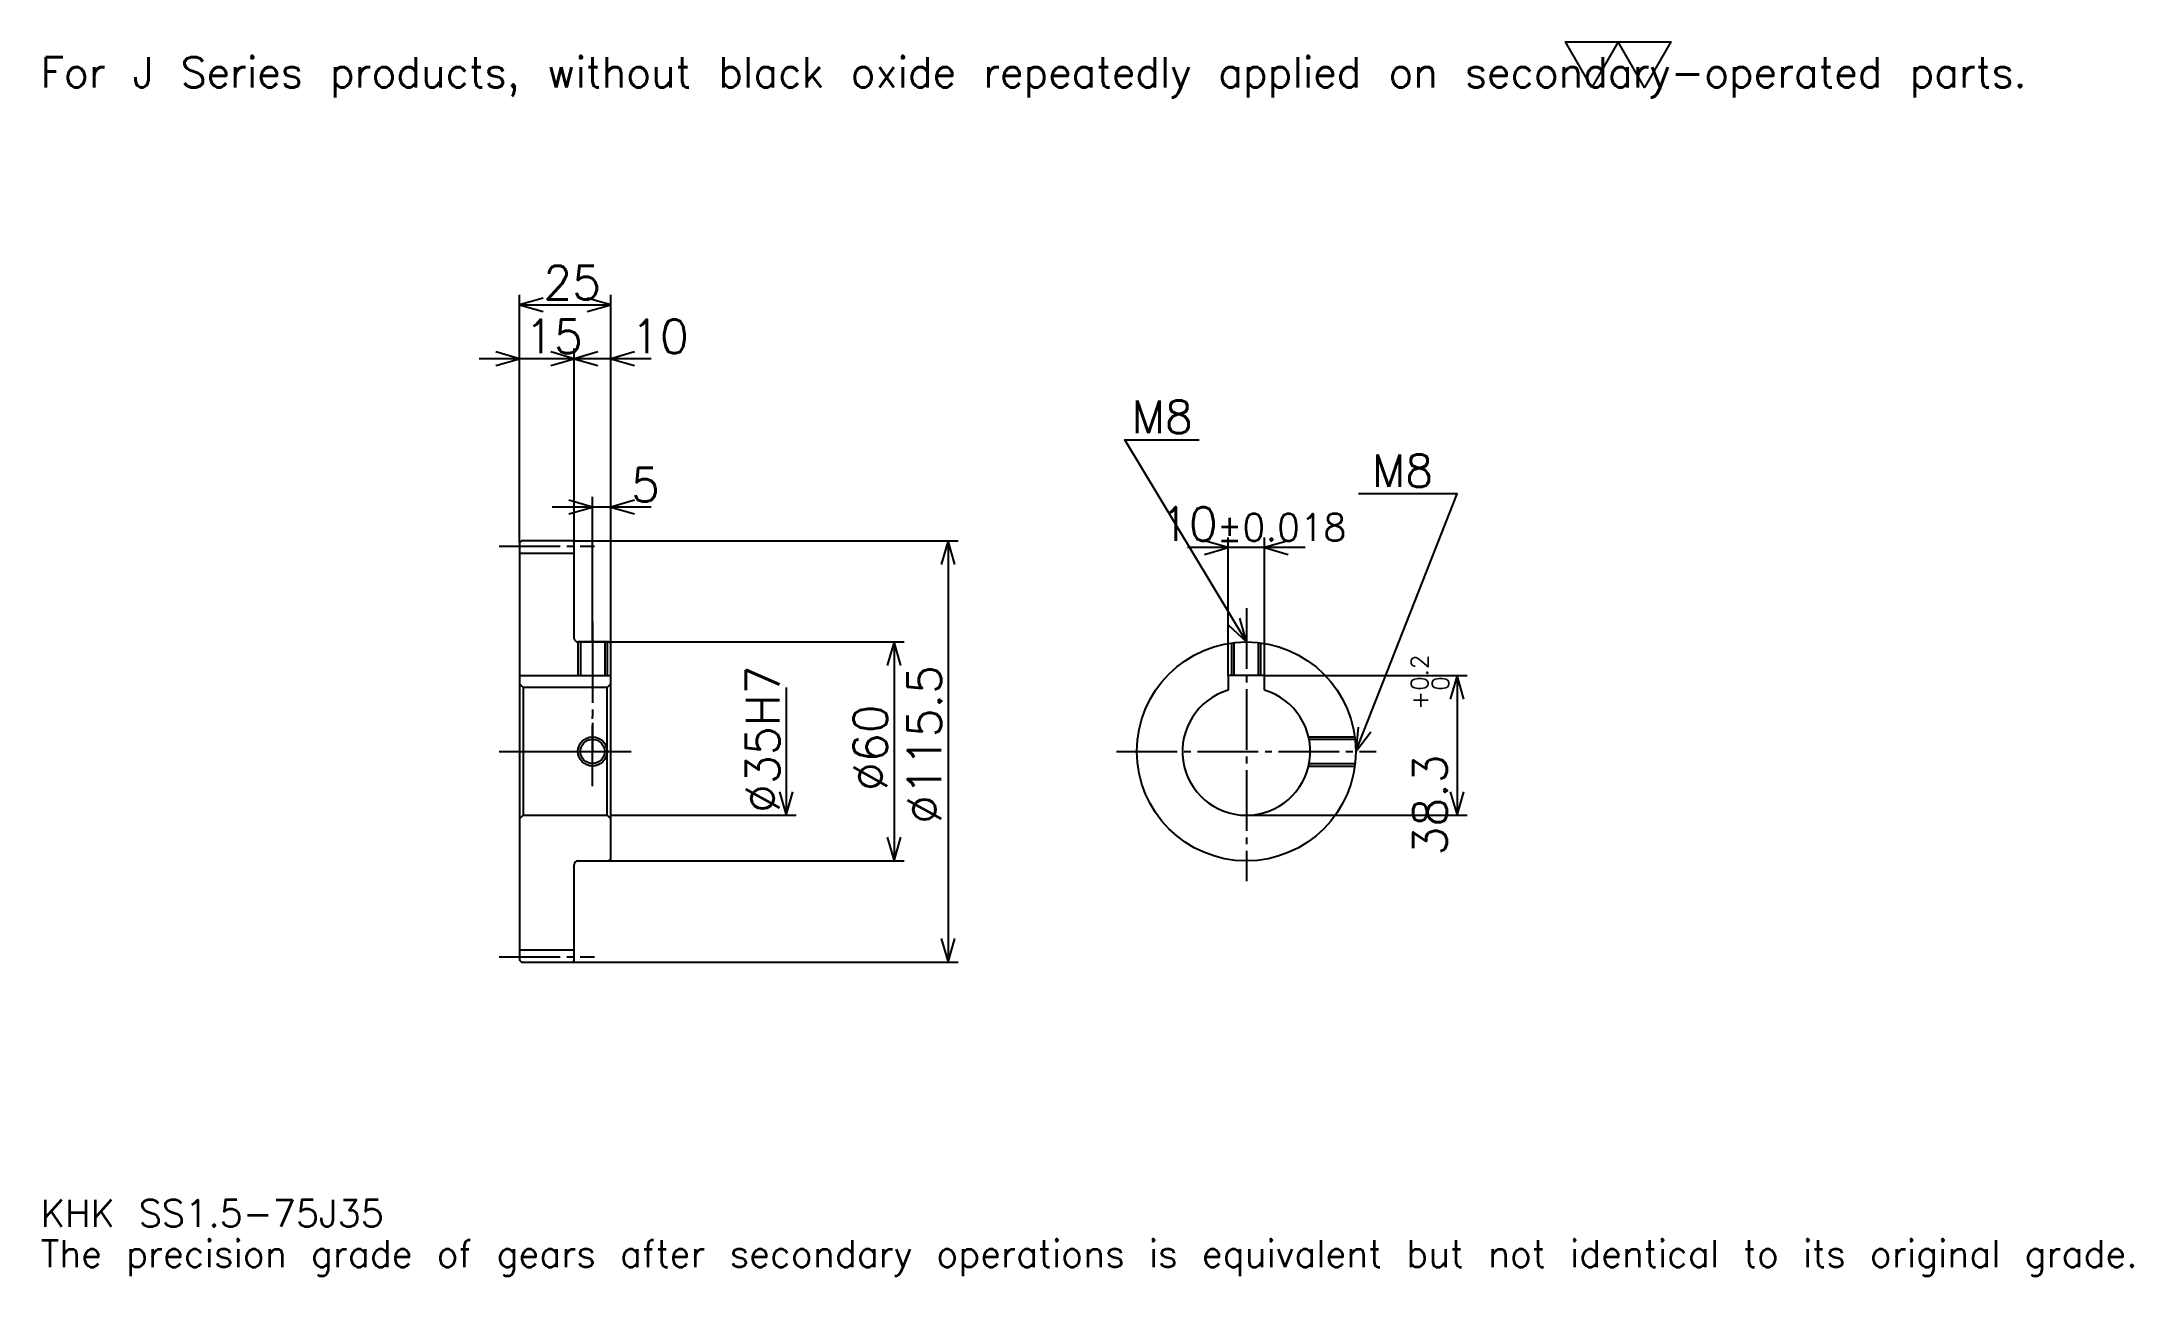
# Model space of a CAD drawing. Extents: x 19 to 592, y 7 to 345.
import ezdxf

# ---------------------------------------------------------------- set-up
doc = ezdxf.new("R2010")
doc.units = 0
doc.linetypes.add('DASHDOT', pattern=[22.173913, 16.630435, -1.847826, 1.847826, -1.847826])
doc.layers.get('0').update_dxf_attribs({"linetype": 'CONTINUOUS'})
doc.layers.add('DASHDOT', color=6, linetype='DASHDOT')
doc.styles.add('KANJI', font='TXT', dxfattribs={"bigfont": 'BIGFONT'})

msp = doc.modelspace()

# ---------------------------------------------------------------- linework, layer by layer
at = {"color": 5}
for p, q in [((149.67392, 208.347824), (149.67392, 275.793457)), ((174.67392, 208.347824), (174.67392, 275.793457)), ((149.67392, 273.021729), (174.67392, 273.021729)), ((175.76088, 258.239136), (138.58696, 258.239136)), ((185.76088, 258.239136), (153.58696, 258.239136)), ((164.67392, 208.347824), (164.67392, 261.010864)), ((169.67392, 208.347824), (169.67392, 220.358688)), ((185.76088, 217.586945), (158.58696, 217.586945)), ((149.67392, 207.847824), (149.67392, 208.347824)), ((164.17392, 208.347824), (174.67392, 208.347824)), ((164.67392, 207.847824), (164.67392, 208.347824)), ((169.67392, 180.597824), (169.67392, 208.347824)), ((169.67392, 180.597824), (169.67392, 208.347824)), ((174.67392, 208.347824), (269.836975, 208.347824)), ((174.67392, 180.097824), (174.67392, 208.347824)), ((267.065216, 208.347824), (267.065216, 92.847824)), ((364.891296, 206.467392), (332.717407, 206.467392)), ((343.804352, 171.397827), (343.804352, 209.239136)), ((353.804352, 171.397827), (353.804352, 209.239136)), ((165.67392, 180.597824), (174.67392, 180.597824)), ((174.67392, 180.597824), (255.054352, 180.597824)), ((252.282623, 180.597824), (252.282623, 120.597824)), ((222.717407, 168.097824), (222.717407, 133.097824)), ((353.804352, 171.397827), (409.293488, 171.397827)), ((406.521759, 171.397827), (406.521759, 133.097824)), ((174.67392, 133.097824), (225.489136, 133.097824)), ((348.804352, 133.097824), (409.293488, 133.097824)), ((165.67392, 120.597824), (174.67392, 120.597824)), ((174.67392, 120.597824), (255.054352, 120.597824)), ((164.17392, 92.847824), (174.67392, 92.847824)), ((174.67392, 92.847824), (269.836975, 92.847824))]:
    msp.add_line(p, q, dxfattribs=at)
at = {"color": 4}
for p, q in [((149.67392, 204.972824), (164.67392, 204.972824)), ((149.67392, 171.397827), (174.67392, 171.397827)), ((150.67392, 168.097824), (150.67392, 133.097824)), ((173.67392, 168.097824), (174.67392, 169.097824)), ((173.67392, 133.097824), (174.67392, 132.097824)), ((149.67392, 96.222824), (164.67392, 96.222824))]:
    msp.add_line(p, q, dxfattribs=at)
at = {"color": 7}
msp.add_lwpolyline([(443.478271, 332.608704), (436.271759, 345.100006), (465.097839, 345.100006), (457.891327, 332.608704), (450.684784, 345.100006), (443.478271, 332.608704)], dxfattribs=at)
at = {"color": 5}
for points in [[(156.141312, 274.869568), (149.67392, 273.021729), (156.141312, 271.17392)], [(168.206528, 271.17392), (174.67392, 273.021729), (168.206528, 274.869568)], [(143.206528, 256.391296), (149.67392, 258.239136), (143.206528, 260.086945)], [(158.206528, 256.391296), (164.67392, 258.239136), (158.206528, 260.086945)], [(171.141312, 260.086945), (164.67392, 258.239136), (171.141312, 256.391296)], [(181.141312, 260.086945), (174.67392, 258.239136), (181.141312, 256.391296)], [(348.804352, 180.597824), (315.543488, 236.032608), (335.869568, 236.032608)], [(163.206528, 215.739136), (169.67392, 217.586945), (163.206528, 219.434784)], [(181.141312, 219.434784), (174.67392, 217.586945), (181.141312, 215.739136)], [(378.804352, 150.597824), (406.521759, 221.25), (379.543518, 221.25)], [(268.913055, 201.880432), (267.065216, 208.347824), (265.217407, 201.880432)], [(337.336975, 204.619568), (343.804352, 206.467392), (337.336975, 208.315216)], [(360.271729, 208.315216), (353.804352, 206.467392), (360.271729, 204.619568)], [(343.892395, 185.192871), (348.804352, 180.597824), (347.061401, 187.094269)], [(254.130432, 174.130432), (252.282623, 180.597824), (250.434784, 174.130432)], [(408.369598, 164.930435), (406.521759, 171.397827), (404.67395, 164.930435)], [(379.446106, 157.29332), (378.804352, 150.597824), (382.886475, 155.943634)], [(220.869568, 139.565216), (222.717407, 133.097824), (224.565216, 139.565216)], [(404.67395, 139.565216), (406.521759, 133.097824), (408.369598, 139.565216)], [(250.434784, 127.065216), (252.282623, 120.597824), (254.130432, 127.065216)], [(265.217407, 99.315216), (267.065216, 92.847824), (268.913055, 99.315216)]]:
    msp.add_lwpolyline(points, dxfattribs=at)
at = {"color": 4}
for points in [[(164.67392, 181.597824), (164.67392, 207.847824), (164.17392, 208.347824), (150.17392, 208.347824), (149.67392, 207.847824), (149.67392, 132.097824)], [(165.67392, 180.597824), (165.67392, 171.397827)], [(165.67392, 120.597824), (174.17392, 120.597824), (174.67392, 121.097824), (174.67392, 180.097824), (174.17392, 180.597824), (165.67392, 180.597824)], [(166.348923, 180.597824), (166.348923, 171.397827)], [(172.998917, 180.597824), (172.998917, 171.397827)], [(173.67392, 180.597824), (173.67392, 171.397827)], [(344.804352, 171.397827), (344.804352, 180.329956)], [(345.47937, 171.397827), (345.47937, 180.412994)], [(352.129333, 171.397827), (352.129333, 180.412994)], [(352.804352, 171.397827), (352.804352, 180.329956)], [(149.67392, 132.097824), (150.67392, 133.097824), (173.67392, 133.097824), (173.67392, 168.097824), (150.67392, 168.097824), (149.67392, 169.097824)], [(353.804352, 167.368332), (353.804352, 171.397827), (343.804352, 171.397827), (343.804352, 167.368332)], [(365.841064, 154.597824), (378.536499, 154.597824)], [(365.985565, 153.922821), (378.619507, 153.922821)], [(365.841064, 146.597824), (378.536499, 146.597824)], [(365.985565, 147.272827), (378.619507, 147.272827)], [(149.67392, 132.097824), (149.67392, 93.347824), (150.17392, 92.847824), (164.17392, 92.847824), (164.67392, 93.347824), (164.67392, 119.597824)]]:
    msp.add_lwpolyline(points, dxfattribs=at)
for centre, radius in [((348.804352, 150.597824), 30), ((169.67392, 150.597824), 3.325)]:
    msp.add_circle(centre, radius, dxfattribs=at)
at = {"color": 7}
msp.add_circle((169.67392, 150.597824), 4, dxfattribs=at)
at = {"color": 4}
for centre, radius, start, end in [((165.67392, 181.597824), 1, 180, 270), ((348.804352, 150.597824), 17.5, 106.601549926, 73.398450074), ((165.67392, 119.597824), 1, 90, 180)]:
    msp.add_arc(centre, radius, start, end, dxfattribs=at)
at = {"layer": 'DASHDOT', "color": 7}
for p, q in [((144.130447, 206.847824), (170.217392, 206.847824)), ((348.804352, 189.83696), (348.804352, 115.054344)), ((169.67392, 180.597824), (169.67392, 150.597824)), ((144.130447, 150.597824), (180.217392, 150.597824)), ((313.260864, 150.597824), (384.347839, 150.597824)), ((144.130447, 94.347824), (170.217392, 94.347824))]:
    msp.add_line(p, q, dxfattribs=at)
for points in [[(169.67392, 186.141296), (169.67392, 165.85434)], [(169.67392, 141.054352), (169.67392, 160.141296)], [(160.130447, 150.597824), (179.217392, 150.597824)]]:
    msp.add_lwpolyline(points, dxfattribs=at)

# ---------------------------------------------------------------- texts
at = {"color": 7, "style": 'KANJI'}
for s, height, p in [('For J Series products, without black oxide repeatedly applied on secondary-operated parts.', 8.315217, (18.47826, 332.608704)), ('25', 9.23913, (156.168488, 274.5)), ('15', 9.23913, (151.168488, 259.717407)), ('10', 9.23913, (180.217392, 259.717407)), ('M8', 8.869566, (317.391296, 237.880432)), ('M8', 8.869566, (383.239136, 223.097824)), ('5', 9.23913, (180.217392, 219.065216)), ('10', 9.23913, (325.113403, 208.315216)), ('%%p0.018', 7.391304, (340.726379, 208.315216)), ('KHK SS1.5-75J35', 7.391304, (18.47826, 20.326086)), ('The precision grade of gears after secondary operations is equivalent but not identical to its original grade.', 7.391304, (18.47826, 9.23913))]:
    msp.add_text(s, height=height, dxfattribs=at).set_placement(p)
for s, height, p in [('%%c35H7', 9.23913, (220.869568, 133.73642)), ('%%c115.5', 9.23913, (265.217407, 130.733704)), ('0.2', 4.619565, (398.576111, 167.238281)), ('+', 4.619565, (398.576111, 162.064362)), ('0', 4.619565, (404.304382, 167.238281)), ('%%c60', 9.23913, (250.434784, 139.741852)), ('38.3', 9.23913, (403.75, 122.073753))]:
    msp.add_text(s, height=height, rotation=90, dxfattribs=at).set_placement(p)

doc.saveas('drawing.dxf')
